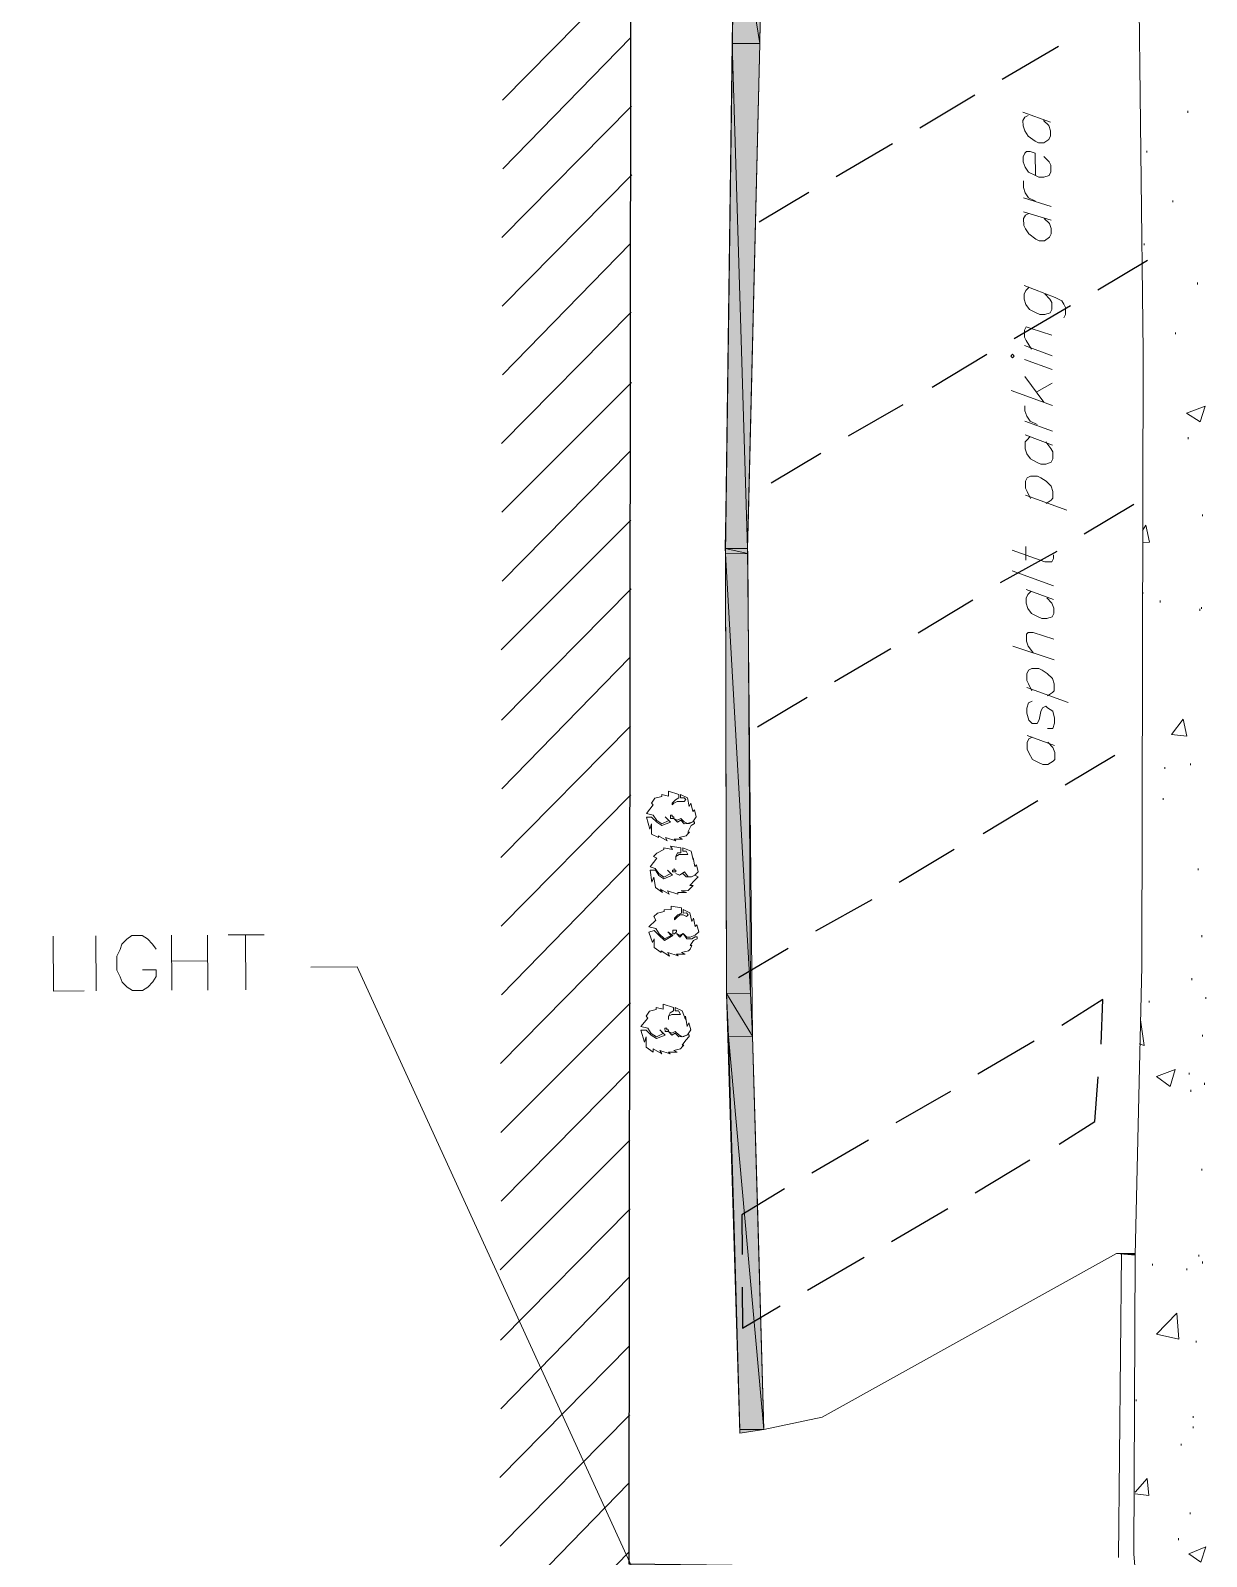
# Model space of a CAD drawing. Header units: inches. Extents: x -5728 to 15181, y 9834 to 15140.
# Drawn here: x 5803 to 6350, y 11358 to 12068 of the extents above; entities that cross this region are included whole.
import ezdxf

# ---------------------------------------------------------------- set-up
doc = ezdxf.new("R2010")
doc.units = ezdxf.units.IN
doc.header["$MEASUREMENT"] = 0
doc.linetypes.add('IMPORT-DASHEDX2 _4_', pattern=[0.1125, 0.075, -0.0375])
for name, color, linetype, lineweight in [('PDF_Geometry', 1, 'Continuous', 9), ('PDF_Solid Fills', 1, 'Continuous', 9), ('site plan converted for PDF_dwg', 1, 'Continuous', 9)]:
    doc.layers.add(name, color=color, linetype=linetype, lineweight=lineweight)

# ---------------------------------------------------------------- blocks, each defined once
blk = doc.blocks.new('site plan converted for PDF_dwg-1480341-SITE PLAN')
at = {"layer": 'PDF_Solid Fills', "lineweight": 15}
for points in [[(4000.12, 2185.8), (4012.92, 2185.8), (4001.72, 2257.8)], [(4012.92, 2185.8), (4001.72, 2257.8), (4014.52, 2257.8)], [(3995.32, 1950.6), (4005.72, 1950.6), (4000.12, 2185.8), (3995.66, 1967.02)], [(4005.72, 1950.6), (4000.12, 2185.8), (4012.92, 2185.8), (4006.22, 1966.95)], [(3994.52, 1743.4), (4005.72, 1743.4), (3995.32, 1948.2), (3994.75, 1803.46)], [(3995.32, 1948.2), (4005.72, 1948.2), (3995.32, 1950.6)], [(4005.72, 1948.2), (3995.32, 1950.6), (4005.72, 1950.6)], [(4005.72, 1743.4), (3995.32, 1948.2), (4005.72, 1948.2), (4005.72, 1803.38)], [(3995.32, 1723.4), (4006.52, 1723.4), (3994.52, 1743.4)], [(4006.52, 1723.4), (3994.52, 1743.4), (4005.72, 1743.4)], [(3999.32, 1540.2), (4010.52, 1540.2), (3995.32, 1723.4), (3997.14, 1639.88)], [(4010.52, 1540.2), (3995.32, 1723.4), (4006.52, 1723.4), (4008.35, 1639.8)], [(3999.32, 1538.6), (3999.32, 1540.2), (4010.52, 1540.2)]]:
    blk.add_hatch(color=155, dxfattribs=at).paths.add_polyline_path(points, flags=0)
at = {"layer": 'PDF_Solid Fills'}
blk.add_hatch(color=147, dxfattribs=at).paths.add_polyline_path([(4184.12, 1620.2), (4175.32, 1621), (4184.12, 1621)], flags=0)
at = {"layer": 'PDF_Geometry', "color": 155, "lineweight": 15}
for p, q in [((3892.92, 2160.2), (3953.72, 2221)), ((3892.92, 2128.2), (3952.92, 2189)), ((3892.12, 2096.2), (3952.92, 2157)), ((4135.32, 2153), (4148.12, 2148.2)), ((4212.12, 2153), (4212.12, 2152.2)), ((4192.92, 2134.6), (4192.92, 2133.8)), ((3892.12, 2064.2), (3952.92, 2125)), ((4148.12, 2109), (4135.32, 2113)), ((4204.92, 2111.4), (4204.92, 2110.6)), ((4135.32, 2106.6), (4148.12, 2102.6)), ((3892.12, 2032.2), (3952.12, 2093)), ((4191.32, 2091.4), (4191.32, 2090.6)), ((4216.12, 2073), (4216.12, 2072.2)), ((3891.32, 2000.2), (3952.12, 2061)), ((4205.72, 2049.8), (4205.72, 2049)), ((4148.12, 2039.4), (4135.32, 2044.2)), ((4135.32, 2037.8), (4148.12, 2033)), ((3891.32, 1968.2), (3952.12, 2028.2)), ((4135.32, 2029.8), (4144.12, 2017.8)), ((4140.92, 2022.6), (4148.12, 2026.6)), ((4148.12, 2016.2), (4128.92, 2023.4)), ((4148.12, 2004.2), (4135.32, 2009)), ((4135.32, 2002.6), (4148.12, 1997.8)), ((4211.32, 2001), (4211.32, 2000.2)), ((3891.32, 1936.2), (3951.32, 1996.2)), ((4135.32, 1974.6), (4154.52, 1967.4)), ((3890.52, 1904.2), (3951.32, 1964.2)), ((4217.72, 1965), (4217.72, 1964.2)), ((4135.32, 1944.2), (4135.32, 1950.6)), ((4148.12, 1932.2), (4128.92, 1939.4)), ((3890.52, 1871.4), (3951.32, 1932.2)), ((4135.32, 1930.6), (4148.12, 1925.8)), ((4197.72, 1925), (4197.72, 1924.2)), ((4216.12, 1921), (4216.12, 1920.2)), ((4216.92, 1921.8), (4216.92, 1921)), ((3890.52, 1839.4), (3950.52, 1900.2)), ((4148.12, 1897.8), (4128.92, 1904.2)), ((4135.32, 1885), (4154.52, 1877.8)), ((3889.72, 1807.4), (3950.52, 1868.2)), ((4135.32, 1862.6), (4148.12, 1857.8)), ((4211.32, 1849), (4211.32, 1848.2)), ((4199.32, 1847.4), (4199.32, 1846.6)), ((3889.72, 1775.4), (3950.52, 1836.2)), ((4198.52, 1833), (4198.52, 1832.2)), ((3889.72, 1743.4), (3949.72, 1804.2)), ((4214.52, 1800.2), (4214.52, 1799.4)), ((3700.92, 1746.6), (3700.92, 1772.2)), ((3736.12, 1746.6), (3736.12, 1772.2)), ((3752.92, 1772.2), (3752.92, 1746.6)), ((3762.52, 1772.2), (3779.32, 1772.2)), ((3770.52, 1772.2), (3770.52, 1746.6)), ((3888.92, 1711.4), (3949.72, 1772.2)), ((4216.12, 1769), (4216.12, 1768.2)), ((3736.12, 1760.2), (3752.92, 1760.2)), ((4211.32, 1749), (4211.32, 1748.2)), ((3888.92, 1679.4), (3949.72, 1739.4)), ((4191.32, 1738.6), (4191.32, 1737.8)), ((4217.72, 1740.2), (4217.72, 1739.4)), ((4216.12, 1722.6), (4216.12, 1721.8)), ((3888.92, 1647.4), (3948.92, 1707.4)), ((4209.72, 1705), (4209.72, 1704.2)), ((4216.92, 1700.2), (4216.92, 1699.4)), ((4210.52, 1697), (4210.52, 1696.2)), ((3888.12, 1615.4), (3948.92, 1675.4)), ((4215.32, 1660.2), (4215.32, 1659.4)), ((3888.12, 1582.6), (3948.92, 1643.4)), ((4175.32, 1479.4), (4177.72, 1621)), ((4192.12, 1616.2), (4192.12, 1615.4)), ((4208.12, 1613.8), (4208.12, 1613)), ((4213.72, 1620.2), (4213.72, 1619.4)), ((4215.32, 1617), (4215.32, 1616.2)), ((3888.12, 1550.6), (3948.12, 1611.4)), ((3887.32, 1518.6), (3948.12, 1579.4)), ((4212.12, 1580.2), (4212.12, 1579.4)), ((4184.12, 1553), (4184.12, 1552.2)), ((3887.32, 1486.6), (3948.12, 1547.4)), ((4210.52, 1545), (4210.52, 1544.2)), ((4210.52, 1540.2), (4210.52, 1539.4)), ((4204.92, 1532.2), (4204.92, 1531.4)), ((3887.32, 1454.6), (3947.32, 1515.4)), ((4208.92, 1500.2), (4208.92, 1499.4)), ((4203.32, 1488.2), (4203.32, 1487.4)), ((3886.52, 1422.6), (3947.32, 1483.4))]:
    blk.add_line(p, q, dxfattribs=at)
at = {"layer": 'PDF_Geometry', "color": 165, "lineweight": 25}
for p, q in [((4152.12, 2183.4), (4125.72, 2168.2)), ((4112.92, 2161), (4087.32, 2145.8)), ((4074.52, 2138.6), (4048.12, 2123.4)), ((4035.32, 2116.2), (4012.12, 2102.6)), ((4192.92, 2083.4), (4169.72, 2069.8)), ((4156.92, 2062.6), (4130.52, 2047.4)), ((4117.72, 2040.2), (4092.12, 2025)), ((4078.52, 2017), (4052.92, 2002.6)), ((4040.12, 1994.6), (4016.92, 1981)), ((4185.72, 1969.8), (4162.52, 1956.2)), ((4149.72, 1948.2), (4123.32, 1933.8)), ((4110.52, 1925.8), (4084.92, 1910.6)), ((4072.12, 1903.4), (4045.72, 1888.2)), ((4032.92, 1881), (4009.72, 1867.4)), ((4176.12, 1853), (4152.92, 1839.4)), ((4140.12, 1832.2), (4114.52, 1817)), ((4100.92, 1809.8), (4075.32, 1794.6)), ((4062.52, 1786.6), (4036.12, 1772.2)), ((4023.32, 1764.2), (4000.12, 1750.6)), ((4137.72, 1720.2), (4111.32, 1705)), ((4098.52, 1697), (4072.92, 1682.6)), ((4060.12, 1674.6), (4033.72, 1659.4)), ((4109.72, 1649.8), (4135.32, 1665)), ((4070.52, 1627.4), (4096.92, 1642.6)), ((4031.32, 1605), (4057.72, 1620.2))]:
    blk.add_line(p, q, dxfattribs=at)
at = {"layer": 'PDF_Geometry', "color": 165, "lineweight": 25, "flags": 128}
for points in [[(1827.32, 526.6), (3939.32, 504.2), (3945.72, 1333), (3993.72, 1333), (3995.32, 1477), (3947.32, 1477.8), (3956.12, 2606.6), (2898.52, 2615.4), (2895.32, 2303.4), (3112.92, 2300.2), (3112.12, 2047.4), (3472.92, 2046.6), (3471.32, 1902.6), (2028.12, 1914.6)], [(4168.92, 1718.6), (4169.72, 1739.4), (4150.52, 1727.4)], [(4148.92, 1672.2), (4165.72, 1682.6), (4167.32, 1703.4)], [(4020.92, 1652.2), (4000.92, 1640.2), (4000.92, 1621.8)], [(4000.92, 1606.6), (4000.92, 1587.4), (4018.52, 1597.8)]]:
    blk.add_lwpolyline(points, dxfattribs=at)
at = {"layer": 'PDF_Geometry', "color": 155, "lineweight": 15, "flags": 128}
for points in [[(4017.72, 2393), (4012.92, 2185.8), (4005.72, 1950.6), (4006.52, 1723.4), (4010.52, 1540.2), (4037.72, 1545.8), (4175.32, 1621), (4184.12, 1620.2), (4188.12, 1754.6), (4190.52, 2041), (4189.72, 2227.4)], [(4017.72, 2393), (4020.12, 2464.2), (4011.32, 2460.2), (4001.72, 2257.8), (3995.32, 1948.2), (3994.52, 1743.4), (3999.32, 1538.6), (4010.52, 1540.2)], [(4184.92, 1449.8), (4182.52, 1481), (4184.12, 1620.2), (4188.12, 1754.6), (4190.52, 2041), (4189.72, 2227.4), (4187.32, 2239.4), (4187.32, 2251.4), (4190.52, 2263.4), (4196.12, 2274.6), (4204.12, 2283.4), (4212.92, 2290.6), (4222.52, 2295.4), (4232.92, 2297.8), (4244.12, 2297.8), (4335.32, 2317), (4429.72, 2353), (4445.72, 2359.4), (4461.72, 2373.8), (4532.92, 2409)], [(4137.72, 2151.4), (4136.12, 2150.6), (4135.32, 2149), (4135.32, 2146.6), (4136.12, 2144.2), (4137.72, 2141.8), (4140.92, 2139.4), (4142.52, 2138.6), (4144.92, 2138.6), (4147.32, 2140.2), (4148.12, 2141.8), (4148.12, 2144.2), (4147.32, 2146.6), (4144.92, 2149)], [(4140.92, 2123.4), (4140.92, 2133.8), (4138.52, 2134.6), (4136.92, 2134.6), (4136.12, 2133.8), (4135.32, 2132.2), (4135.32, 2129.8), (4136.12, 2127.4), (4137.72, 2125), (4140.92, 2123.4), (4142.52, 2122.6), (4144.92, 2122.6), (4147.32, 2123.4), (4148.12, 2125), (4148.12, 2128.2), (4147.32, 2129.8), (4144.92, 2132.2)], [(4140.92, 2111.4), (4137.72, 2113), (4136.12, 2115.4), (4135.32, 2117.8), (4135.32, 2121)], [(4137.72, 2105.8), (4136.12, 2105), (4135.32, 2103.4), (4135.32, 2100.2), (4136.12, 2098.6), (4137.72, 2096.2), (4140.92, 2093.8), (4142.52, 2093), (4144.92, 2093), (4147.32, 2094.6), (4148.12, 2096.2), (4148.12, 2098.6), (4147.32, 2101), (4144.92, 2103.4)], [(4135.32, 2072.2), (4149.72, 2066.6), (4152.92, 2065), (4153.72, 2063.4), (4154.52, 2061.8), (4154.52, 2058.6), (4153.72, 2057)], [(4137.72, 2071.4), (4136.12, 2069.8), (4135.32, 2068.2), (4135.32, 2065.8), (4136.12, 2063.4), (4137.72, 2061), (4140.92, 2059.4), (4142.52, 2058.6), (4144.92, 2058.6), (4147.32, 2059.4), (4148.12, 2061), (4148.12, 2064.2), (4147.32, 2065.8), (4144.92, 2068.2)], [(4138.52, 2042.6), (4136.12, 2046.6), (4135.32, 2048.2), (4135.32, 2051.4), (4136.12, 2053), (4138.52, 2052.2), (4148.12, 2049)], [(4140.92, 2007.4), (4137.72, 2009), (4136.12, 2011.4), (4135.32, 2013.8), (4135.32, 2016.2)], [(4137.72, 2001.8), (4136.12, 2000.2), (4135.32, 1999.4), (4135.32, 1996.2), (4136.12, 1993.8), (4137.72, 1991.4), (4140.92, 1989.8), (4142.52, 1989), (4144.92, 1989), (4147.32, 1989.8), (4148.12, 1991.4), (4148.12, 1994.6), (4147.32, 1996.2), (4144.92, 1999.4)], [(4137.72, 1973), (4136.12, 1976.2), (4135.32, 1977.8), (4135.32, 1981), (4136.12, 1982.6), (4137.72, 1983.4), (4140.92, 1983.4), (4142.52, 1982.6), (4144.92, 1981), (4147.32, 1978.6), (4148.12, 1976.2), (4148.12, 1973), (4147.32, 1972.2), (4144.92, 1970.6)], [(4189.72, 1957.8), (4191.32, 1960.2), (4192.92, 1952.2), (4189.72, 1952.2)], [(4128.92, 1949), (4144.12, 1943.4), (4147.32, 1943.4), (4148.12, 1945), (4148.12, 1946.6)], [(4137.72, 1929.8), (4136.12, 1928.2), (4135.32, 1926.6), (4135.32, 1924.2), (4136.12, 1921.8), (4137.72, 1919.4), (4140.92, 1917.8), (4142.52, 1917), (4144.92, 1917), (4147.32, 1917.8), (4148.12, 1919.4), (4148.12, 1921.8), (4147.32, 1924.2), (4144.92, 1926.6)], [(4138.52, 1901), (4136.12, 1904.2), (4135.32, 1906.6), (4135.32, 1909.8), (4136.12, 1910.6), (4138.52, 1910.6), (4148.12, 1907.4)], [(4137.72, 1883.4), (4136.12, 1886.6), (4135.32, 1888.2), (4135.32, 1891.4), (4136.12, 1893), (4137.72, 1893.8), (4140.92, 1893.8), (4142.52, 1893), (4144.92, 1891.4), (4147.32, 1889), (4148.12, 1886.6), (4148.12, 1883.4), (4147.32, 1882.6), (4144.92, 1881)], [(4137.72, 1878.6), (4136.12, 1877.8), (4135.32, 1875.4), (4135.32, 1873), (4136.12, 1869.8), (4137.72, 1868.2), (4140.12, 1868.2), (4140.92, 1869.8), (4141.72, 1873.8), (4142.52, 1875.4), (4144.12, 1876.2), (4144.92, 1875.4), (4147.32, 1873.8), (4148.12, 1870.6), (4148.12, 1868.2), (4147.32, 1865.8), (4144.92, 1865.8)], [(4137.72, 1861.8), (4136.12, 1861), (4135.32, 1859.4), (4135.32, 1856.2), (4136.12, 1854.6), (4137.72, 1851.4), (4140.92, 1849.8), (4142.52, 1849), (4144.92, 1849), (4147.32, 1850.6), (4148.12, 1851.4), (4148.12, 1854.6), (4147.32, 1857), (4144.92, 1859.4)], [(3680.92, 1772.2), (3680.92, 1746.6), (3695.32, 1746.6)], [(3728.92, 1765.8), (3727.32, 1768.2), (3724.92, 1770.6), (3722.52, 1772.2), (3717.72, 1772.2), (3715.32, 1770.6), (3712.92, 1768.2), (3712.12, 1765.8), (3710.52, 1762.6), (3710.52, 1756.2), (3712.12, 1753), (3712.92, 1750.6), (3715.32, 1748.2), (3717.72, 1746.6), (3722.52, 1746.6), (3724.92, 1748.2), (3727.32, 1750.6), (3728.92, 1753), (3728.92, 1756.2), (3722.52, 1756.2)], [(3960.92, 1449), (3822.52, 1757), (3800.92, 1757)], [(4186.52, 1718.6), (4188.92, 1717.8), (4187.32, 1729.8), (4187.32, 1729)], [(4183.32, 1509.8), (4188.92, 1516.2), (4189.72, 1508.2), (4183.32, 1509)]]:
    blk.add_lwpolyline(points, dxfattribs=at)
for points in [[(4129.72, 2038.6), (4130.52, 2039.4), (4129.72, 2040.2), (4128.92, 2039.4)], [(4219.32, 2015.4), (4216.92, 2008.2), (4210.52, 2012.2)], [(4189.72, 1929), (4189.72, 1928.2)], [(4208.12, 1869.8), (4209.72, 1861.8), (4202.52, 1862.6)], [(3974.52, 1815.4), (3972.92, 1816.2), (3976.12, 1817), (3976.92, 1817.8), (3977.72, 1818.6), (3976.92, 1818.6), (3978.52, 1821.8), (3980.12, 1822.6), (3980.12, 1823.4), (3979.32, 1823.4), (3977.72, 1822.6), (3975.32, 1822.6), (3973.72, 1824.2), (3972.12, 1823.4), (3970.52, 1825), (3972.12, 1824.2), (3973.72, 1825), (3975.32, 1823.4), (3976.92, 1822.6), (3979.32, 1823.4), (3980.92, 1825.8), (3980.12, 1829), (3979.32, 1828.2), (3978.52, 1832.2), (3977.72, 1830.6), (3976.92, 1834.6), (3973.72, 1836.2), (3973.72, 1834.6), (3975.32, 1834.6), (3976.12, 1833.8), (3975.32, 1833), (3972.12, 1833), (3970.52, 1832.2), (3969.72, 1831.4), (3969.72, 1832.2), (3971.32, 1833.8), (3972.92, 1834.6), (3972.92, 1836.2), (3968.12, 1837.8), (3968.12, 1835.4), (3964.92, 1836.2), (3964.92, 1835.4), (3961.72, 1834.6), (3960.12, 1832.2), (3960.92, 1831.4), (3957.72, 1827.4), (3960.92, 1826.6), (3962.52, 1824.2), (3964.92, 1822.6), (3968.12, 1824.2), (3966.52, 1825.8), (3968.92, 1823.4), (3964.92, 1821.8), (3962.52, 1823.4), (3960.12, 1825.8), (3957.72, 1825.8), (3959.32, 1820.2), (3960.12, 1822.6), (3960.12, 1817.8), (3963.32, 1816.2), (3963.32, 1817), (3967.32, 1814.6), (3966.52, 1816.2), (3971.32, 1814.6), (3970.52, 1815.4)], [(3970.52, 1825.8), (3969.72, 1825.8), (3969.72, 1826.6), (3968.92, 1826.6), (3968.92, 1825), (3970.52, 1825)], [(3976.12, 1790.6), (3973.72, 1791.4), (3976.92, 1791.4), (3978.52, 1793), (3979.32, 1793.8), (3977.72, 1793.8), (3980.12, 1796.2), (3980.92, 1797), (3981.72, 1797.8), (3980.12, 1798.6), (3978.52, 1797.8), (3976.12, 1797.8), (3974.52, 1799.4), (3972.92, 1798.6), (3971.32, 1799.4), (3972.92, 1798.6), (3975.32, 1800.2), (3976.92, 1797.8), (3978.52, 1797.8), (3980.12, 1798.6), (3981.72, 1800.2), (3980.92, 1803.4), (3980.12, 1802.6), (3979.32, 1806.6), (3979.32, 1805.8), (3978.52, 1809.8), (3974.52, 1811.4), (3974.52, 1809.8), (3976.12, 1809.8), (3976.92, 1808.2), (3972.92, 1808.2), (3971.32, 1807.4), (3971.32, 1805.8), (3971.32, 1807.4), (3972.12, 1809), (3973.72, 1809), (3973.72, 1811.4), (3968.92, 1812.2), (3969.72, 1810.6), (3965.72, 1811.4), (3965.72, 1810.6), (3962.52, 1809), (3960.92, 1807.4), (3962.52, 1806.6), (3959.32, 1802.6), (3961.72, 1801.8), (3963.32, 1799.4), (3965.72, 1797.8), (3968.92, 1799.4), (3967.32, 1801), (3969.72, 1798.6), (3965.72, 1797), (3963.32, 1798.6), (3961.72, 1801), (3959.32, 1801), (3960.12, 1795.4), (3960.92, 1797.8), (3961.72, 1793), (3964.92, 1790.6), (3964.12, 1792.2), (3968.12, 1789.8), (3967.32, 1791.4), (3972.12, 1789.8), (3972.12, 1790.6)], [(3971.32, 1801), (3970.52, 1801), (3970.52, 1801.8), (3970.52, 1801), (3969.72, 1801), (3969.72, 1800.2), (3971.32, 1800.2)], [(3975.32, 1761.8), (3973.72, 1762.6), (3976.92, 1763.4), (3977.72, 1764.2), (3978.52, 1765.8), (3977.72, 1765.8), (3979.32, 1768.2), (3980.92, 1769), (3980.92, 1769.8), (3980.12, 1769.8), (3978.52, 1769), (3976.12, 1769), (3974.52, 1771.4), (3972.92, 1769.8), (3971.32, 1771.4), (3972.92, 1770.6), (3974.52, 1771.4), (3976.12, 1769.8), (3977.72, 1769.8), (3980.12, 1770.6), (3981.72, 1772.2), (3980.92, 1775.4), (3980.12, 1774.6), (3979.32, 1778.6), (3978.52, 1777), (3977.72, 1781), (3974.52, 1782.6), (3974.52, 1781), (3976.12, 1781), (3976.92, 1780.2), (3976.12, 1779.4), (3974.52, 1780.2), (3972.92, 1780.2), (3971.32, 1778.6), (3970.52, 1777.8), (3970.52, 1778.6), (3972.12, 1780.2), (3973.72, 1781), (3973.72, 1783.4), (3968.92, 1784.2), (3968.92, 1782.6), (3965.72, 1782.6), (3965.72, 1781.8), (3962.52, 1781), (3960.92, 1779.4), (3961.72, 1777.8), (3958.52, 1774.6), (3961.72, 1773.8), (3963.32, 1771.4), (3965.72, 1769), (3968.92, 1770.6), (3967.32, 1772.2), (3969.72, 1770.6), (3965.72, 1768.2), (3963.32, 1770.6), (3960.92, 1773), (3958.52, 1772.2), (3960.12, 1767.4), (3960.92, 1769), (3960.92, 1765), (3964.12, 1762.6), (3964.12, 1763.4), (3968.12, 1761), (3967.32, 1762.6), (3972.12, 1761), (3971.32, 1761.8)], [(3971.32, 1772.2), (3971.32, 1773), (3969.72, 1773), (3969.72, 1771.4), (3970.52, 1771.4)], [(3971.32, 1716.2), (3969.72, 1717), (3972.92, 1717.8), (3973.72, 1718.6), (3974.52, 1719.4), (3973.72, 1719.4), (3975.32, 1721.8), (3976.92, 1723.4), (3976.92, 1724.2), (3976.12, 1724.2), (3974.52, 1723.4), (3972.12, 1723.4), (3970.52, 1725), (3968.92, 1724.2), (3967.32, 1725.8), (3968.92, 1725), (3970.52, 1725.8), (3972.12, 1724.2), (3973.72, 1723.4), (3976.12, 1724.2), (3977.72, 1726.6), (3976.92, 1729.8), (3976.12, 1728.2), (3975.32, 1733), (3975.32, 1731.4), (3973.72, 1735.4), (3970.52, 1737), (3970.52, 1735.4), (3972.12, 1735.4), (3972.92, 1733.8), (3968.92, 1733.8), (3967.32, 1733), (3967.32, 1731.4), (3967.32, 1733), (3968.12, 1734.6), (3969.72, 1735.4), (3969.72, 1737), (3964.92, 1738.6), (3964.92, 1736.2), (3961.72, 1737), (3961.72, 1736.2), (3958.52, 1735.4), (3956.92, 1733), (3957.72, 1732.2), (3954.52, 1728.2), (3957.72, 1727.4), (3959.32, 1725), (3961.72, 1723.4), (3964.92, 1725), (3963.32, 1726.6), (3965.72, 1724.2), (3961.72, 1722.6), (3959.32, 1724.2), (3956.92, 1726.6), (3954.52, 1726.6), (3956.12, 1721), (3956.92, 1723.4), (3956.92, 1718.6), (3960.12, 1716.2), (3960.12, 1717.8), (3964.12, 1715.4), (3963.32, 1717), (3968.12, 1715.4), (3967.32, 1716.2)], [(3967.32, 1726.6), (3966.52, 1726.6), (3966.52, 1727.4), (3965.72, 1727.4), (3965.72, 1725.8), (3967.32, 1725.8)], [(4203.32, 1706.6), (4200.92, 1698.6), (4194.52, 1703.4)], [(4204.12, 1581), (4193.72, 1583.4), (4203.32, 1593)], [(4216.12, 1484.2), (4213.72, 1477), (4208.12, 1481)]]:
    blk.add_lwpolyline(points, close=True, dxfattribs=at)
at = {"layer": 'PDF_Solid Fills', "color": 155, "lineweight": 15}
for p, q in [((4001.72, 2257.8), (4000.12, 2185.8)), ((4012.92, 2185.8), (4001.72, 2257.8)), ((4012.92, 2185.8), (4001.72, 2257.8)), ((4014.52, 2257.8), (4012.92, 2185.8)), ((4000.12, 2185.8), (3995.66, 1967.02)), ((4000.12, 2185.8), (4012.92, 2185.8)), ((4005.72, 1950.6), (4000.12, 2185.8)), ((4005.72, 1950.6), (4000.12, 2185.8)), ((4000.12, 2185.8), (4012.92, 2185.8)), ((4012.92, 2185.8), (4006.22, 1966.95)), ((3995.66, 1967.02), (3995.32, 1950.6)), ((4006.22, 1966.95), (4005.72, 1950.6)), ((3995.32, 1948.2), (3994.75, 1803.46)), ((3995.32, 1950.6), (4005.72, 1950.6)), ((4005.72, 1948.2), (3995.32, 1950.6)), ((3995.32, 1950.6), (3995.32, 1948.2)), ((4005.72, 1948.2), (3995.32, 1950.6)), ((3995.32, 1950.6), (4005.72, 1950.6)), ((3995.32, 1948.2), (4005.72, 1948.2)), ((4005.72, 1743.4), (3995.32, 1948.2)), ((4005.72, 1743.4), (3995.32, 1948.2)), ((3995.32, 1948.2), (4005.72, 1948.2)), ((4005.72, 1950.6), (4005.72, 1948.2)), ((4005.72, 1948.2), (4005.72, 1803.38)), ((3994.75, 1803.46), (3994.52, 1743.4)), ((4005.72, 1803.38), (4005.72, 1743.4)), ((3994.52, 1743.4), (4005.72, 1743.4)), ((4006.52, 1723.4), (3994.52, 1743.4)), ((3994.52, 1743.4), (3995.32, 1723.4)), ((4006.52, 1723.4), (3994.52, 1743.4)), ((3994.52, 1743.4), (4005.72, 1743.4)), ((4005.72, 1743.4), (4006.52, 1723.4)), ((3995.32, 1723.4), (4006.52, 1723.4)), ((4010.52, 1540.2), (3995.32, 1723.4)), ((3995.32, 1723.4), (3997.14, 1639.88)), ((4010.52, 1540.2), (3995.32, 1723.4)), ((3995.32, 1723.4), (4006.52, 1723.4)), ((4006.52, 1723.4), (4008.35, 1639.8)), ((3997.14, 1639.88), (3999.32, 1540.2)), ((4008.35, 1639.8), (4010.52, 1540.2)), ((3999.32, 1538.6), (3999.32, 1540.2)), ((3999.32, 1540.2), (4010.52, 1540.2)), ((4010.52, 1540.2), (3999.32, 1538.6)), ((3999.32, 1540.2), (4010.52, 1540.2))]:
    blk.add_line(p, q, dxfattribs=at)
at = {"layer": 'PDF_Solid Fills', "color": 147}
for p, q in [((4184.12, 1620.2), (4175.32, 1621)), ((4175.32, 1621), (4184.12, 1621)), ((4184.12, 1621), (4184.12, 1620.2))]:
    blk.add_line(p, q, dxfattribs=at)

msp = doc.modelspace()

# ---------------------------------------------------------------- block references
at = {"layer": 'site plan converted for PDF_dwg', "color": 147, "linetype": 'IMPORT-DASHEDX2 _4_', "rotation": 0.383349167194431}
msp.add_blockref('site plan converted for PDF_dwg-1480341-SITE PLAN', (2144.04, 9849.68), dxfattribs=at)

doc.saveas('drawing.dxf')
